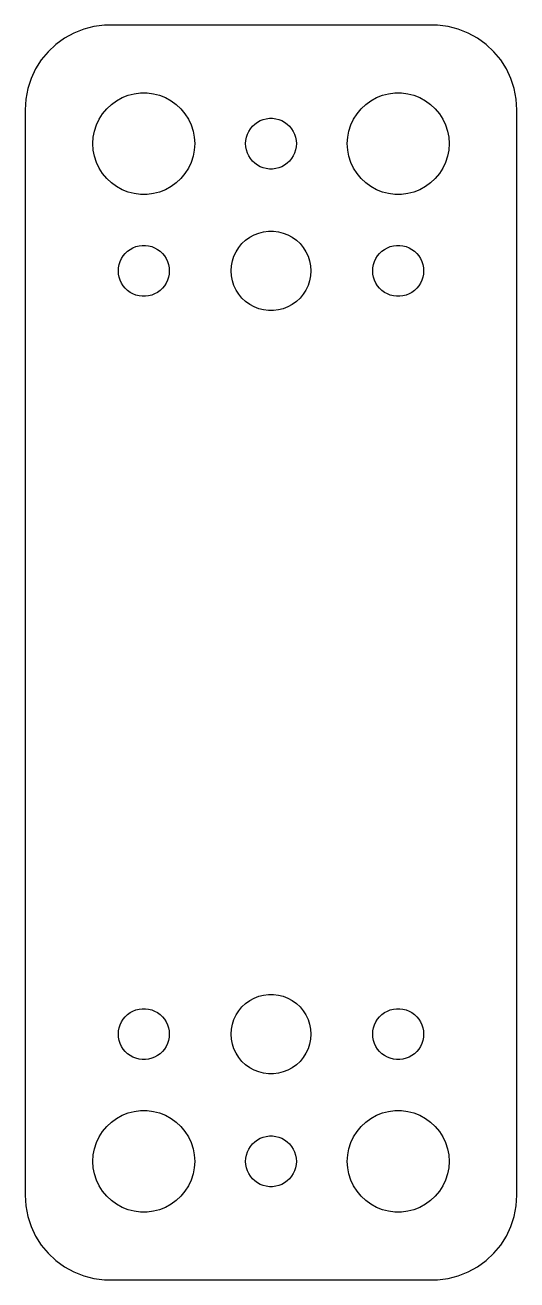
# Model space of a CAD drawing. Header units: metres. Extents: x -14 to 64, y 47 to 205.
# Drawn here: x 35.5 to 64.5, y 47 to 121 of the extents above; entities that cross this region are included whole.
import ezdxf

# ---------------------------------------------------------------- set-up
doc = ezdxf.new("R2010")
doc.units = ezdxf.units.M

msp = doc.modelspace()

# ---------------------------------------------------------------- linework, layer by layer
for p, q in [((38.9549, 120.755), (38.3711, 120.524)), ((39.5631, 120.911), (38.9549, 120.755)), ((40.186, 120.99), (39.5631, 120.911)), ((59.8139, 120.99), (40.186, 120.99)), ((60.4369, 120.911), (59.8139, 120.99)), ((61.0451, 120.755), (60.4369, 120.911)), ((61.6289, 120.524), (61.0451, 120.755)), ((37.3129, 119.853), (36.8551, 119.423)), ((37.8209, 120.222), (37.3129, 119.853)), ((38.3711, 120.524), (37.8209, 120.222)), ((62.1791, 120.222), (61.6289, 120.524)), ((62.6871, 119.853), (62.1791, 120.222)), ((63.1448, 119.423), (62.6871, 119.853)), ((36.8551, 119.423), (36.4549, 118.939)), ((63.5451, 118.939), (63.1448, 119.423)), ((36.1185, 118.409), (35.8511, 117.841)), ((36.4549, 118.939), (36.1185, 118.409)), ((63.8815, 118.409), (63.5451, 118.939)), ((64.1489, 117.841), (63.8815, 118.409)), ((35.8511, 117.841), (35.6571, 117.243)), ((64.3429, 117.243), (64.1489, 117.841)), ((35.6571, 117.243), (35.5394, 116.627)), ((41.5729, 116.853), (41.9379, 116.947)), ((41.9379, 116.947), (42.3116, 116.994)), ((42.3116, 116.994), (42.6884, 116.994)), ((42.6884, 116.994), (43.0621, 116.947)), ((43.0621, 116.947), (43.427, 116.853)), ((56.5729, 116.853), (56.9379, 116.947)), ((56.9379, 116.947), (57.3116, 116.994)), ((57.3116, 116.994), (57.6884, 116.994)), ((57.6884, 116.994), (58.0621, 116.947)), ((58.0621, 116.947), (58.427, 116.853)), ((64.4606, 116.627), (64.3429, 117.243)), ((35.5394, 116.627), (35.5, 116)), ((40.3131, 116.054), (40.5877, 116.312)), ((40.5877, 116.312), (40.8925, 116.533)), ((40.8925, 116.533), (41.2227, 116.714)), ((41.2227, 116.714), (41.5729, 116.853)), ((43.427, 116.853), (43.7773, 116.714)), ((43.7773, 116.714), (44.1075, 116.533)), ((44.1075, 116.533), (44.4123, 116.312)), ((44.4123, 116.312), (44.6869, 116.054)), ((55.3131, 116.054), (55.5877, 116.312)), ((55.5877, 116.312), (55.8925, 116.533)), ((55.8925, 116.533), (56.2227, 116.714)), ((56.2227, 116.714), (56.5729, 116.853)), ((58.427, 116.853), (58.7773, 116.714)), ((58.7773, 116.714), (59.1075, 116.533)), ((59.1075, 116.533), (59.4123, 116.312)), ((59.4123, 116.312), (59.6869, 116.054)), ((64.5, 116), (64.4606, 116.627)), ((35.5, 116), (35.5, 52)), ((39.7107, 115.104), (39.8711, 115.445)), ((39.8711, 115.445), (40.0729, 115.763)), ((40.0729, 115.763), (40.3131, 116.054)), ((44.6869, 116.054), (44.927, 115.763)), ((44.927, 115.763), (45.1289, 115.445)), ((45.1289, 115.445), (45.2893, 115.104)), ((49.3613, 115.357), (49.5365, 115.427)), ((49.5365, 115.427), (49.7189, 115.473)), ((49.7189, 115.473), (49.9058, 115.497)), ((49.9058, 115.497), (50.0942, 115.497)), ((50.0942, 115.497), (50.2811, 115.473)), ((50.2811, 115.473), (50.4635, 115.427)), ((50.4635, 115.427), (50.6387, 115.357)), ((54.7107, 115.104), (54.8711, 115.445)), ((54.8711, 115.445), (55.0729, 115.763)), ((55.0729, 115.763), (55.3131, 116.054)), ((59.6869, 116.054), (59.927, 115.763)), ((59.927, 115.763), (60.1289, 115.445)), ((60.1289, 115.445), (60.2893, 115.104)), ((64.5, 52), (64.5, 116)), ((39.5237, 114.376), (39.5942, 114.746)), ((39.5942, 114.746), (39.7107, 115.104)), ((45.2893, 115.104), (45.4057, 114.746)), ((45.4057, 114.746), (45.4763, 114.376)), ((48.6053, 114.552), (48.6855, 114.723)), ((48.6855, 114.723), (48.7865, 114.882)), ((48.7865, 114.882), (48.9065, 115.027)), ((48.9065, 115.027), (49.0439, 115.156)), ((49.0439, 115.156), (49.1963, 115.266)), ((49.1963, 115.266), (49.3613, 115.357)), ((50.6387, 115.357), (50.8037, 115.266)), ((50.8037, 115.266), (50.9561, 115.156)), ((50.9561, 115.156), (51.0934, 115.027)), ((51.0934, 115.027), (51.2135, 114.882)), ((51.2135, 114.882), (51.3145, 114.723)), ((51.3145, 114.723), (51.3947, 114.552)), ((54.5237, 114.376), (54.5942, 114.746)), ((54.5942, 114.746), (54.7107, 115.104)), ((60.2893, 115.104), (60.4057, 114.746)), ((60.4057, 114.746), (60.4763, 114.376)), ((39.5, 114), (39.5237, 114.376)), ((39.5237, 113.624), (39.5, 114)), ((45.4763, 114.376), (45.5, 114)), ((45.5, 114), (45.4763, 113.624)), ((48.5, 114), (48.5118, 114.188)), ((48.5118, 113.812), (48.5, 114)), ((48.5118, 114.188), (48.5471, 114.373)), ((48.5471, 114.373), (48.6053, 114.552)), ((51.3947, 114.552), (51.4529, 114.373)), ((51.4529, 114.373), (51.4882, 114.188)), ((51.4882, 114.188), (51.5, 114)), ((51.5, 114), (51.4882, 113.812)), ((54.5, 114), (54.5237, 114.376)), ((54.5237, 113.624), (54.5, 114)), ((60.4763, 114.376), (60.5, 114)), ((60.5, 114), (60.4763, 113.624)), ((39.5942, 113.254), (39.5237, 113.624)), ((39.7107, 112.896), (39.5942, 113.254)), ((45.4057, 113.254), (45.2893, 112.896)), ((45.4763, 113.624), (45.4057, 113.254)), ((48.5471, 113.627), (48.5118, 113.812)), ((48.6053, 113.448), (48.5471, 113.627)), ((48.6855, 113.277), (48.6053, 113.448)), ((48.7865, 113.118), (48.6855, 113.277)), ((51.3145, 113.277), (51.2135, 113.118)), ((51.3947, 113.448), (51.3145, 113.277)), ((51.4529, 113.627), (51.3947, 113.448)), ((51.4882, 113.812), (51.4529, 113.627)), ((54.5942, 113.254), (54.5237, 113.624)), ((54.7107, 112.896), (54.5942, 113.254)), ((60.4057, 113.254), (60.2893, 112.896)), ((60.4763, 113.624), (60.4057, 113.254)), ((39.8711, 112.555), (39.7107, 112.896)), ((40.0729, 112.237), (39.8711, 112.555)), ((45.1289, 112.555), (44.927, 112.237)), ((45.2893, 112.896), (45.1289, 112.555)), ((48.9065, 112.973), (48.7865, 113.118)), ((49.0439, 112.844), (48.9065, 112.973)), ((49.1963, 112.734), (49.0439, 112.844)), ((49.3613, 112.643), (49.1963, 112.734)), ((49.5365, 112.573), (49.3613, 112.643)), ((49.7189, 112.527), (49.5365, 112.573)), ((49.9058, 112.503), (49.7189, 112.527)), ((50.0942, 112.503), (49.9058, 112.503)), ((50.2811, 112.527), (50.0942, 112.503)), ((50.4635, 112.573), (50.2811, 112.527)), ((50.6387, 112.643), (50.4635, 112.573)), ((50.8037, 112.734), (50.6387, 112.643)), ((50.9561, 112.844), (50.8037, 112.734)), ((51.0934, 112.973), (50.9561, 112.844)), ((51.2135, 113.118), (51.0934, 112.973)), ((54.8711, 112.555), (54.7107, 112.896)), ((55.0729, 112.237), (54.8711, 112.555)), ((60.1289, 112.555), (59.927, 112.237)), ((60.2893, 112.896), (60.1289, 112.555)), ((40.3131, 111.946), (40.0729, 112.237)), ((40.5877, 111.688), (40.3131, 111.946)), ((44.6869, 111.946), (44.4123, 111.688)), ((44.927, 112.237), (44.6869, 111.946)), ((55.3131, 111.946), (55.0729, 112.237)), ((55.5877, 111.688), (55.3131, 111.946)), ((59.6869, 111.946), (59.4123, 111.688)), ((59.927, 112.237), (59.6869, 111.946)), ((40.8925, 111.467), (40.5877, 111.688)), ((41.2227, 111.286), (40.8925, 111.467)), ((41.5729, 111.147), (41.2227, 111.286)), ((41.9379, 111.053), (41.5729, 111.147)), ((42.3116, 111.006), (41.9379, 111.053)), ((42.6884, 111.006), (42.3116, 111.006)), ((43.0621, 111.053), (42.6884, 111.006)), ((43.427, 111.147), (43.0621, 111.053)), ((43.7773, 111.286), (43.427, 111.147)), ((44.1075, 111.467), (43.7773, 111.286)), ((44.4123, 111.688), (44.1075, 111.467)), ((55.8925, 111.467), (55.5877, 111.688)), ((56.2227, 111.286), (55.8925, 111.467)), ((56.5729, 111.147), (56.2227, 111.286)), ((56.9379, 111.053), (56.5729, 111.147)), ((57.3116, 111.006), (56.9379, 111.053)), ((57.6884, 111.006), (57.3116, 111.006)), ((58.0621, 111.053), (57.6884, 111.006)), ((58.427, 111.147), (58.0621, 111.053)), ((58.7773, 111.286), (58.427, 111.147)), ((59.1075, 111.467), (58.7773, 111.286)), ((59.4123, 111.688), (59.1075, 111.467)), ((49.2747, 108.732), (49.5602, 108.805)), ((49.5602, 108.805), (49.8526, 108.842)), ((49.8526, 108.842), (50.1474, 108.842)), ((50.1474, 108.842), (50.4398, 108.805)), ((50.4398, 108.805), (50.7253, 108.732)), ((48.1012, 107.88), (48.2891, 108.107)), ((48.2891, 108.107), (48.5039, 108.308)), ((48.5039, 108.308), (48.7424, 108.482)), ((48.7424, 108.482), (49.0007, 108.624)), ((49.0007, 108.624), (49.2747, 108.732)), ((50.7253, 108.732), (50.9993, 108.624)), ((50.9993, 108.624), (51.2576, 108.482)), ((51.2576, 108.482), (51.4961, 108.308)), ((51.4961, 108.308), (51.7109, 108.107)), ((51.7109, 108.107), (51.8988, 107.88)), ((41.1855, 107.223), (41.2865, 107.382)), ((41.2865, 107.382), (41.4065, 107.527)), ((41.4065, 107.527), (41.5439, 107.656)), ((41.5439, 107.656), (41.6963, 107.766)), ((41.6963, 107.766), (41.8613, 107.857)), ((41.8613, 107.857), (42.0365, 107.927)), ((42.0365, 107.927), (42.2189, 107.973)), ((42.2189, 107.973), (42.4058, 107.997)), ((42.4058, 107.997), (42.5942, 107.997)), ((42.5942, 107.997), (42.7811, 107.973)), ((42.7811, 107.973), (42.9635, 107.927)), ((42.9635, 107.927), (43.1387, 107.857)), ((43.1387, 107.857), (43.3037, 107.766)), ((43.3037, 107.766), (43.4561, 107.656)), ((43.4561, 107.656), (43.5934, 107.527)), ((43.5934, 107.527), (43.7135, 107.382)), ((43.7135, 107.382), (43.8145, 107.223)), ((47.7267, 107.084), (47.8177, 107.364)), ((47.8177, 107.364), (47.9433, 107.631)), ((47.9433, 107.631), (48.1012, 107.88)), ((51.8988, 107.88), (52.0567, 107.631)), ((52.0567, 107.631), (52.1822, 107.364)), ((52.1822, 107.364), (52.2733, 107.084)), ((56.1855, 107.223), (56.2865, 107.382)), ((56.2865, 107.382), (56.4065, 107.527)), ((56.4065, 107.527), (56.5439, 107.656)), ((56.5439, 107.656), (56.6963, 107.766)), ((56.6963, 107.766), (56.8613, 107.857)), ((56.8613, 107.857), (57.0365, 107.927)), ((57.0365, 107.927), (57.2189, 107.973)), ((57.2189, 107.973), (57.4058, 107.997)), ((57.4058, 107.997), (57.5942, 107.997)), ((57.5942, 107.997), (57.7811, 107.973)), ((57.7811, 107.973), (57.9635, 107.927)), ((57.9635, 107.927), (58.1387, 107.857)), ((58.1387, 107.857), (58.3037, 107.766)), ((58.3037, 107.766), (58.4561, 107.656)), ((58.4561, 107.656), (58.5934, 107.527)), ((58.5934, 107.527), (58.7135, 107.382)), ((58.7135, 107.382), (58.8145, 107.223)), ((41, 106.5), (41.0118, 106.688)), ((41.0118, 106.688), (41.0471, 106.873)), ((41.0471, 106.873), (41.1053, 107.052)), ((41.1053, 107.052), (41.1855, 107.223)), ((43.8145, 107.223), (43.8947, 107.052)), ((43.8947, 107.052), (43.9529, 106.873)), ((43.9529, 106.873), (43.9882, 106.688)), ((43.9882, 106.688), (44, 106.5)), ((47.6529, 106.5), (47.6714, 106.794)), ((47.6714, 106.794), (47.7267, 107.084)), ((52.2733, 107.084), (52.3286, 106.794)), ((52.3286, 106.794), (52.347, 106.5)), ((56, 106.5), (56.0118, 106.688)), ((56.0118, 106.688), (56.0471, 106.873)), ((56.0471, 106.873), (56.1053, 107.052)), ((56.1053, 107.052), (56.1855, 107.223)), ((58.8145, 107.223), (58.8947, 107.052)), ((58.8947, 107.052), (58.9529, 106.873)), ((58.9529, 106.873), (58.9882, 106.688)), ((58.9882, 106.688), (59, 106.5)), ((41.0118, 106.312), (41, 106.5)), ((41.0471, 106.127), (41.0118, 106.312)), ((41.1053, 105.948), (41.0471, 106.127)), ((41.1855, 105.777), (41.1053, 105.948)), ((43.8947, 105.948), (43.8145, 105.777)), ((43.9529, 106.127), (43.8947, 105.948)), ((43.9882, 106.312), (43.9529, 106.127)), ((44, 106.5), (43.9882, 106.312)), ((47.6714, 106.206), (47.6529, 106.5)), ((47.7267, 105.916), (47.6714, 106.206)), ((47.8177, 105.636), (47.7267, 105.916)), ((52.2733, 105.916), (52.1822, 105.636)), ((52.3286, 106.206), (52.2733, 105.916)), ((52.347, 106.5), (52.3286, 106.206)), ((56.0118, 106.312), (56, 106.5)), ((56.0471, 106.127), (56.0118, 106.312)), ((56.1053, 105.948), (56.0471, 106.127)), ((56.1855, 105.777), (56.1053, 105.948)), ((58.8947, 105.948), (58.8145, 105.777)), ((58.9529, 106.127), (58.8947, 105.948)), ((58.9882, 106.312), (58.9529, 106.127)), ((59, 106.5), (58.9882, 106.312)), ((41.2865, 105.618), (41.1855, 105.777)), ((41.4065, 105.473), (41.2865, 105.618)), ((41.5439, 105.344), (41.4065, 105.473)), ((41.6963, 105.234), (41.5439, 105.344)), ((41.8613, 105.143), (41.6963, 105.234)), ((42.0365, 105.073), (41.8613, 105.143)), ((42.2189, 105.027), (42.0365, 105.073)), ((42.9635, 105.073), (42.7811, 105.027)), ((43.1387, 105.143), (42.9635, 105.073)), ((43.3037, 105.234), (43.1387, 105.143)), ((43.4561, 105.344), (43.3037, 105.234)), ((43.5934, 105.473), (43.4561, 105.344)), ((43.7135, 105.618), (43.5934, 105.473)), ((43.8145, 105.777), (43.7135, 105.618)), ((47.9433, 105.369), (47.8177, 105.636)), ((48.1012, 105.12), (47.9433, 105.369)), ((48.2891, 104.893), (48.1012, 105.12)), ((51.8988, 105.12), (51.7109, 104.893)), ((52.0567, 105.369), (51.8988, 105.12)), ((52.1822, 105.636), (52.0567, 105.369)), ((56.2865, 105.618), (56.1855, 105.777)), ((56.4065, 105.473), (56.2865, 105.618)), ((56.5439, 105.344), (56.4065, 105.473)), ((56.6963, 105.234), (56.5439, 105.344)), ((56.8613, 105.143), (56.6963, 105.234)), ((57.0365, 105.073), (56.8613, 105.143)), ((57.2189, 105.027), (57.0365, 105.073)), ((57.9635, 105.073), (57.7811, 105.027)), ((58.1387, 105.143), (57.9635, 105.073)), ((58.3037, 105.234), (58.1387, 105.143)), ((58.4561, 105.344), (58.3037, 105.234)), ((58.5934, 105.473), (58.4561, 105.344)), ((58.7135, 105.618), (58.5934, 105.473)), ((58.8145, 105.777), (58.7135, 105.618)), ((42.4058, 105.003), (42.2189, 105.027)), ((42.5942, 105.003), (42.4058, 105.003)), ((42.7811, 105.027), (42.5942, 105.003)), ((48.5039, 104.692), (48.2891, 104.893)), ((48.7424, 104.518), (48.5039, 104.692)), ((49.0007, 104.376), (48.7424, 104.518)), ((49.2747, 104.268), (49.0007, 104.376)), ((50.9993, 104.376), (50.7253, 104.268)), ((51.2576, 104.518), (50.9993, 104.376)), ((51.4961, 104.692), (51.2576, 104.518)), ((51.7109, 104.893), (51.4961, 104.692)), ((57.4058, 105.003), (57.2189, 105.027)), ((57.5942, 105.003), (57.4058, 105.003)), ((57.7811, 105.027), (57.5942, 105.003)), ((49.5602, 104.195), (49.2747, 104.268)), ((49.8526, 104.158), (49.5602, 104.195)), ((50.1474, 104.158), (49.8526, 104.158)), ((50.4398, 104.195), (50.1474, 104.158)), ((50.7253, 104.268), (50.4398, 104.195)), ((48.7424, 63.4817), (49.0007, 63.6237)), ((49.0007, 63.6237), (49.2747, 63.7322)), ((49.2747, 63.7322), (49.5602, 63.8055)), ((49.5602, 63.8055), (49.8526, 63.8424)), ((49.8526, 63.8424), (50.1474, 63.8424)), ((50.1474, 63.8424), (50.4398, 63.8055)), ((50.4398, 63.8055), (50.7253, 63.7322)), ((50.7253, 63.7322), (50.9993, 63.6237)), ((50.9993, 63.6237), (51.2576, 63.4817)), ((41.8613, 62.8573), (42.0365, 62.9266)), ((42.0365, 62.9266), (42.2189, 62.9734)), ((42.2189, 62.9734), (42.4058, 62.997)), ((42.4058, 62.997), (42.5942, 62.997)), ((42.5942, 62.997), (42.7811, 62.9734)), ((42.7811, 62.9734), (42.9635, 62.9266)), ((42.9635, 62.9266), (43.1387, 62.8573)), ((48.1012, 62.8796), (48.2891, 63.1067)), ((48.2891, 63.1067), (48.5039, 63.3084)), ((48.5039, 63.3084), (48.7424, 63.4817)), ((51.2576, 63.4817), (51.4961, 63.3084)), ((51.4961, 63.3084), (51.7109, 63.1067)), ((51.7109, 63.1067), (51.8988, 62.8796)), ((56.8613, 62.8573), (57.0365, 62.9266)), ((57.0365, 62.9266), (57.2189, 62.9734)), ((57.2189, 62.9734), (57.4058, 62.997)), ((57.4058, 62.997), (57.5942, 62.997)), ((57.5942, 62.997), (57.7811, 62.9734)), ((57.7811, 62.9734), (57.9635, 62.9266)), ((57.9635, 62.9266), (58.1387, 62.8573)), ((41.1053, 62.0522), (41.1855, 62.2226)), ((41.1855, 62.2226), (41.2865, 62.3817)), ((41.2865, 62.3817), (41.4065, 62.5268)), ((41.4065, 62.5268), (41.5439, 62.6558)), ((41.5439, 62.6558), (41.6963, 62.7665)), ((41.6963, 62.7665), (41.8613, 62.8573)), ((43.1387, 62.8573), (43.3037, 62.7665)), ((43.3037, 62.7665), (43.4561, 62.6558)), ((43.4561, 62.6558), (43.5934, 62.5268)), ((43.5934, 62.5268), (43.7135, 62.3817)), ((43.7135, 62.3817), (43.8145, 62.2226)), ((43.8145, 62.2226), (43.8947, 62.0522)), ((47.7267, 62.0837), (47.8177, 62.364)), ((47.8177, 62.364), (47.9433, 62.6307)), ((47.9433, 62.6307), (48.1012, 62.8796)), ((51.8988, 62.8796), (52.0567, 62.6307)), ((52.0567, 62.6307), (52.1822, 62.364)), ((52.1822, 62.364), (52.2733, 62.0837)), ((56.1053, 62.0522), (56.1855, 62.2226)), ((56.1855, 62.2226), (56.2865, 62.3817)), ((56.2865, 62.3817), (56.4065, 62.5268)), ((56.4065, 62.5268), (56.5439, 62.6558)), ((56.5439, 62.6558), (56.6963, 62.7665)), ((56.6963, 62.7665), (56.8613, 62.8573)), ((58.1387, 62.8573), (58.3037, 62.7665)), ((58.3037, 62.7665), (58.4561, 62.6558)), ((58.4561, 62.6558), (58.5934, 62.5268)), ((58.5934, 62.5268), (58.7135, 62.3817)), ((58.7135, 62.3817), (58.8145, 62.2226)), ((58.8145, 62.2226), (58.8947, 62.0522)), ((41, 61.5), (41.0118, 61.688)), ((41.0118, 61.312), (41, 61.5)), ((41.0118, 61.688), (41.0471, 61.873)), ((41.0471, 61.873), (41.1053, 62.0522)), ((43.8947, 62.0522), (43.9529, 61.873)), ((43.9529, 61.873), (43.9882, 61.688)), ((43.9882, 61.688), (44, 61.5)), ((44, 61.5), (43.9882, 61.312)), ((47.6529, 61.5), (47.6714, 61.7942)), ((47.6714, 61.2058), (47.6529, 61.5)), ((47.6714, 61.7942), (47.7267, 62.0837)), ((52.2733, 62.0837), (52.3286, 61.7942)), ((52.3286, 61.7942), (52.347, 61.5)), ((52.347, 61.5), (52.3286, 61.2058)), ((56, 61.5), (56.0118, 61.688)), ((56.0118, 61.312), (56, 61.5)), ((56.0118, 61.688), (56.0471, 61.873)), ((56.0471, 61.873), (56.1053, 62.0522)), ((58.8947, 62.0522), (58.9529, 61.873)), ((58.9529, 61.873), (58.9882, 61.688)), ((58.9882, 61.688), (59, 61.5)), ((59, 61.5), (58.9882, 61.312)), ((41.0471, 61.127), (41.0118, 61.312)), ((41.1053, 60.9478), (41.0471, 61.127)), ((41.1855, 60.7774), (41.1053, 60.9478)), ((41.2865, 60.6183), (41.1855, 60.7774)), ((43.8145, 60.7774), (43.7135, 60.6183)), ((43.8947, 60.9478), (43.8145, 60.7774)), ((43.9529, 61.127), (43.8947, 60.9478)), ((43.9882, 61.312), (43.9529, 61.127)), ((47.7267, 60.9163), (47.6714, 61.2058)), ((47.8177, 60.636), (47.7267, 60.9163)), ((52.2733, 60.9163), (52.1822, 60.636)), ((52.3286, 61.2058), (52.2733, 60.9163)), ((56.0471, 61.127), (56.0118, 61.312)), ((56.1053, 60.9478), (56.0471, 61.127)), ((56.1855, 60.7774), (56.1053, 60.9478)), ((56.2865, 60.6183), (56.1855, 60.7774)), ((58.8145, 60.7774), (58.7135, 60.6183)), ((58.8947, 60.9478), (58.8145, 60.7774)), ((58.9529, 61.127), (58.8947, 60.9478)), ((58.9882, 61.312), (58.9529, 61.127)), ((41.4065, 60.4732), (41.2865, 60.6183)), ((41.5439, 60.3442), (41.4065, 60.4732)), ((41.6963, 60.2335), (41.5439, 60.3442)), ((41.8613, 60.1428), (41.6963, 60.2335)), ((42.0365, 60.0734), (41.8613, 60.1428)), ((42.2189, 60.0266), (42.0365, 60.0734)), ((42.4058, 60.003), (42.2189, 60.0266)), ((42.5942, 60.003), (42.4058, 60.003)), ((42.7811, 60.0266), (42.5942, 60.003)), ((42.9635, 60.0734), (42.7811, 60.0266)), ((43.1387, 60.1428), (42.9635, 60.0734)), ((43.3037, 60.2335), (43.1387, 60.1428)), ((43.4561, 60.3442), (43.3037, 60.2335)), ((43.5934, 60.4732), (43.4561, 60.3442)), ((43.7135, 60.6183), (43.5934, 60.4732)), ((47.9433, 60.3693), (47.8177, 60.636)), ((48.1012, 60.1204), (47.9433, 60.3693)), ((48.2891, 59.8933), (48.1012, 60.1204)), ((51.8988, 60.1204), (51.7109, 59.8933)), ((52.0567, 60.3693), (51.8988, 60.1204)), ((52.1822, 60.636), (52.0567, 60.3693)), ((56.4065, 60.4732), (56.2865, 60.6183)), ((56.5439, 60.3442), (56.4065, 60.4732)), ((56.6963, 60.2335), (56.5439, 60.3442)), ((56.8613, 60.1428), (56.6963, 60.2335)), ((57.0365, 60.0734), (56.8613, 60.1428)), ((57.2189, 60.0266), (57.0365, 60.0734)), ((57.4058, 60.003), (57.2189, 60.0266)), ((57.5942, 60.003), (57.4058, 60.003)), ((57.7811, 60.0266), (57.5942, 60.003)), ((57.9635, 60.0734), (57.7811, 60.0266)), ((58.1387, 60.1428), (57.9635, 60.0734)), ((58.3037, 60.2335), (58.1387, 60.1428)), ((58.4561, 60.3442), (58.3037, 60.2335)), ((58.5934, 60.4732), (58.4561, 60.3442)), ((58.7135, 60.6183), (58.5934, 60.4732)), ((48.5039, 59.6916), (48.2891, 59.8933)), ((48.7424, 59.5183), (48.5039, 59.6916)), ((49.0007, 59.3763), (48.7424, 59.5183)), ((49.2747, 59.2678), (49.0007, 59.3763)), ((49.5602, 59.1945), (49.2747, 59.2678)), ((49.8526, 59.1576), (49.5602, 59.1945)), ((50.4398, 59.1945), (50.1474, 59.1576)), ((50.7253, 59.2678), (50.4398, 59.1945)), ((50.9993, 59.3763), (50.7253, 59.2678)), ((51.2576, 59.5183), (50.9993, 59.3763)), ((51.4961, 59.6916), (51.2576, 59.5183)), ((51.7109, 59.8933), (51.4961, 59.6916)), ((50.1474, 59.1576), (49.8526, 59.1576)), ((41.9379, 56.9469), (42.3116, 56.9941)), ((42.3116, 56.9941), (42.6884, 56.9941)), ((42.6884, 56.9941), (43.0621, 56.9469)), ((56.9379, 56.9469), (57.3116, 56.9941)), ((57.3116, 56.9941), (57.6884, 56.9941)), ((57.6884, 56.9941), (58.0621, 56.9469)), ((40.3131, 56.0536), (40.5877, 56.3116)), ((40.5877, 56.3116), (40.8925, 56.533)), ((40.8925, 56.533), (41.2227, 56.7145)), ((41.2227, 56.7145), (41.5729, 56.8532)), ((41.5729, 56.8532), (41.9379, 56.9469)), ((43.0621, 56.9469), (43.427, 56.8532)), ((43.427, 56.8532), (43.7773, 56.7145)), ((43.7773, 56.7145), (44.1075, 56.533)), ((44.1075, 56.533), (44.4123, 56.3116)), ((44.4123, 56.3116), (44.6869, 56.0536)), ((55.3131, 56.0536), (55.5877, 56.3116)), ((55.5877, 56.3116), (55.8925, 56.533)), ((55.8925, 56.533), (56.2227, 56.7145)), ((56.2227, 56.7145), (56.5729, 56.8532)), ((56.5729, 56.8532), (56.9379, 56.9469)), ((58.0621, 56.9469), (58.427, 56.8532)), ((58.427, 56.8532), (58.7773, 56.7145)), ((58.7773, 56.7145), (59.1075, 56.533)), ((59.1075, 56.533), (59.4123, 56.3116)), ((59.4123, 56.3116), (59.6869, 56.0536)), ((39.8711, 55.4453), (40.0729, 55.7634)), ((40.0729, 55.7634), (40.3131, 56.0536)), ((44.6869, 56.0536), (44.927, 55.7634)), ((44.927, 55.7634), (45.1289, 55.4453)), ((49.7189, 55.4734), (49.9058, 55.497)), ((49.9058, 55.497), (50.0942, 55.497)), ((50.0942, 55.497), (50.2811, 55.4734)), ((54.8711, 55.4453), (55.0729, 55.7634)), ((55.0729, 55.7634), (55.3131, 56.0536)), ((59.6869, 56.0536), (59.927, 55.7634)), ((59.927, 55.7634), (60.1289, 55.4453)), ((39.5237, 54.376), (39.5942, 54.7461)), ((39.5942, 54.7461), (39.7107, 55.1044)), ((39.7107, 55.1044), (39.8711, 55.4453)), ((45.1289, 55.4453), (45.2893, 55.1044)), ((45.2893, 55.1044), (45.4057, 54.7461)), ((45.4057, 54.7461), (45.4763, 54.376)), ((48.6855, 54.7226), (48.7865, 54.8817)), ((48.7865, 54.8817), (48.9065, 55.0268)), ((48.9065, 55.0268), (49.0439, 55.1558)), ((49.0439, 55.1558), (49.1963, 55.2665)), ((49.1963, 55.2665), (49.3613, 55.3573)), ((49.3613, 55.3573), (49.5365, 55.4266)), ((49.5365, 55.4266), (49.7189, 55.4734)), ((50.2811, 55.4734), (50.4635, 55.4266)), ((50.4635, 55.4266), (50.6387, 55.3573)), ((50.6387, 55.3573), (50.8037, 55.2665)), ((50.8037, 55.2665), (50.9561, 55.1558)), ((50.9561, 55.1558), (51.0934, 55.0268)), ((51.0934, 55.0268), (51.2135, 54.8817)), ((51.2135, 54.8817), (51.3145, 54.7226)), ((54.5237, 54.376), (54.5942, 54.7461)), ((54.5942, 54.7461), (54.7107, 55.1044)), ((54.7107, 55.1044), (54.8711, 55.4453)), ((60.1289, 55.4453), (60.2893, 55.1044)), ((60.2893, 55.1044), (60.4057, 54.7461)), ((60.4057, 54.7461), (60.4763, 54.376)), ((39.5, 54), (39.5237, 54.376)), ((45.4763, 54.376), (45.5, 54)), ((48.5, 54), (48.5118, 54.188)), ((48.5118, 54.188), (48.5471, 54.373)), ((48.5471, 54.373), (48.6053, 54.5522)), ((48.6053, 54.5522), (48.6855, 54.7226)), ((51.3145, 54.7226), (51.3947, 54.5522)), ((51.3947, 54.5522), (51.4529, 54.373)), ((51.4529, 54.373), (51.4882, 54.188)), ((51.4882, 54.188), (51.5, 54)), ((54.5, 54), (54.5237, 54.376)), ((60.4763, 54.376), (60.5, 54)), ((39.5237, 53.624), (39.5, 54)), ((39.5942, 53.2539), (39.5237, 53.624)), ((45.4763, 53.624), (45.4057, 53.2539)), ((45.5, 54), (45.4763, 53.624)), ((48.5118, 53.812), (48.5, 54)), ((48.5471, 53.627), (48.5118, 53.812)), ((48.6053, 53.4478), (48.5471, 53.627)), ((48.6855, 53.2774), (48.6053, 53.4478)), ((48.7865, 53.1183), (48.6855, 53.2774)), ((51.3145, 53.2774), (51.2135, 53.1183)), ((51.3947, 53.4478), (51.3145, 53.2774)), ((51.4529, 53.627), (51.3947, 53.4478)), ((51.4882, 53.812), (51.4529, 53.627)), ((51.5, 54), (51.4882, 53.812)), ((54.5237, 53.624), (54.5, 54)), ((54.5942, 53.2539), (54.5237, 53.624)), ((60.4763, 53.624), (60.4057, 53.2539)), ((60.5, 54), (60.4763, 53.624)), ((39.7107, 52.8956), (39.5942, 53.2539)), ((39.8711, 52.5547), (39.7107, 52.8956)), ((40.0729, 52.2366), (39.8711, 52.5547)), ((45.1289, 52.5547), (44.927, 52.2366)), ((45.2893, 52.8956), (45.1289, 52.5547)), ((45.4057, 53.2539), (45.2893, 52.8956)), ((48.9065, 52.9732), (48.7865, 53.1183)), ((49.0439, 52.8442), (48.9065, 52.9732)), ((49.1963, 52.7335), (49.0439, 52.8442)), ((49.3613, 52.6428), (49.1963, 52.7335)), ((49.5365, 52.5734), (49.3613, 52.6428)), ((49.7189, 52.5266), (49.5365, 52.5734)), ((49.9058, 52.503), (49.7189, 52.5266)), ((50.2811, 52.5266), (50.0942, 52.503)), ((50.4635, 52.5734), (50.2811, 52.5266)), ((50.6387, 52.6428), (50.4635, 52.5734)), ((50.8037, 52.7335), (50.6387, 52.6428)), ((50.9561, 52.8442), (50.8037, 52.7335)), ((51.0934, 52.9732), (50.9561, 52.8442)), ((51.2135, 53.1183), (51.0934, 52.9732)), ((54.7107, 52.8956), (54.5942, 53.2539)), ((54.8711, 52.5547), (54.7107, 52.8956)), ((55.0729, 52.2366), (54.8711, 52.5547)), ((60.1289, 52.5547), (59.927, 52.2366)), ((60.2893, 52.8956), (60.1289, 52.5547)), ((60.4057, 53.2539), (60.2893, 52.8956)), ((35.5, 52), (35.5394, 51.3733)), ((40.3131, 51.9464), (40.0729, 52.2366)), ((40.5877, 51.6885), (40.3131, 51.9464)), ((44.6869, 51.9464), (44.4123, 51.6885)), ((44.927, 52.2366), (44.6869, 51.9464)), ((50.0942, 52.503), (49.9058, 52.503)), ((55.3131, 51.9464), (55.0729, 52.2366)), ((55.5877, 51.6885), (55.3131, 51.9464)), ((59.6869, 51.9464), (59.4123, 51.6885)), ((59.927, 52.2366), (59.6869, 51.9464)), ((64.4606, 51.3733), (64.5, 52)), ((35.5394, 51.3733), (35.6571, 50.7566)), ((40.8925, 51.467), (40.5877, 51.6885)), ((41.2227, 51.2855), (40.8925, 51.467)), ((41.5729, 51.1468), (41.2227, 51.2855)), ((41.9379, 51.0531), (41.5729, 51.1468)), ((42.3116, 51.0059), (41.9379, 51.0531)), ((43.0621, 51.0531), (42.6884, 51.0059)), ((43.427, 51.1468), (43.0621, 51.0531)), ((43.7773, 51.2855), (43.427, 51.1468)), ((44.1075, 51.467), (43.7773, 51.2855)), ((44.4123, 51.6885), (44.1075, 51.467)), ((55.8925, 51.467), (55.5877, 51.6885)), ((56.2227, 51.2855), (55.8925, 51.467)), ((56.5729, 51.1468), (56.2227, 51.2855)), ((56.9379, 51.0531), (56.5729, 51.1468)), ((57.3116, 51.0059), (56.9379, 51.0531)), ((58.0621, 51.0531), (57.6884, 51.0059)), ((58.427, 51.1468), (58.0621, 51.0531)), ((58.7773, 51.2855), (58.427, 51.1468)), ((59.1075, 51.467), (58.7773, 51.2855)), ((59.4123, 51.6885), (59.1075, 51.467)), ((64.3429, 50.7566), (64.4606, 51.3733)), ((35.6571, 50.7566), (35.8511, 50.1594)), ((42.6884, 51.0059), (42.3116, 51.0059)), ((57.6884, 51.0059), (57.3116, 51.0059)), ((64.1489, 50.1594), (64.3429, 50.7566)), ((35.8511, 50.1594), (36.1185, 49.5912)), ((36.1185, 49.5912), (36.4549, 49.0611)), ((63.5451, 49.0611), (63.8815, 49.5912)), ((63.8815, 49.5912), (64.1489, 50.1594)), ((36.4549, 49.0611), (36.8551, 48.5773)), ((63.1448, 48.5773), (63.5451, 49.0611)), ((36.8551, 48.5773), (37.3129, 48.1474)), ((37.3129, 48.1474), (37.8209, 47.7784)), ((62.1791, 47.7784), (62.6871, 48.1474)), ((62.6871, 48.1474), (63.1448, 48.5773)), ((37.8209, 47.7784), (38.3711, 47.4759)), ((38.3711, 47.4759), (38.9549, 47.2447)), ((61.0451, 47.2447), (61.6289, 47.4759)), ((61.6289, 47.4759), (62.1791, 47.7784)), ((38.9549, 47.2447), (39.5631, 47.0886)), ((39.5631, 47.0886), (40.186, 47.0099)), ((40.186, 47.0099), (59.8139, 47.0099)), ((59.8139, 47.0099), (60.4369, 47.0886)), ((60.4369, 47.0886), (61.0451, 47.2447))]:
    msp.add_line(p, q)

doc.saveas('drawing.dxf')
